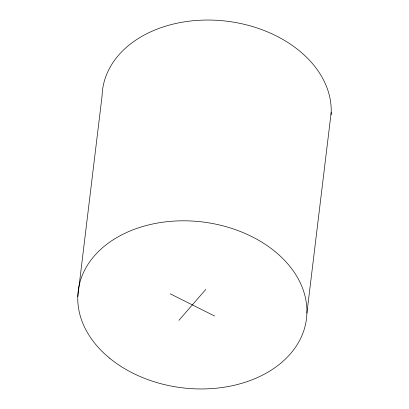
<?xml version="1.0" encoding="UTF-8"?>
<svg xmlns="http://www.w3.org/2000/svg" width="409" height="409" viewBox="0 0 409 409"><rect width="100%" height="100%" fill="white"/><g stroke="black" fill="none" stroke-linecap="round" stroke-linejoin="round"><path stroke-width="0.61" d="M77.797 296.597L102.092 95.829A114.975 83.538 6.9 0 1 220.799 20.583A114.975 83.538 6.9 0 1 331.08 114.883M306.908 313.171L331.203 112.403M178.912 320.344L205.793 289.429M170.18 293.795L214.526 315.973M109.617 358.187A114.975 83.538 6.9 0 0 302.369 334.542A114.975 83.538 6.9 0 0 165.067 221.923A114.975 83.538 6.9 0 0 109.617 358.187"/></g></svg>
